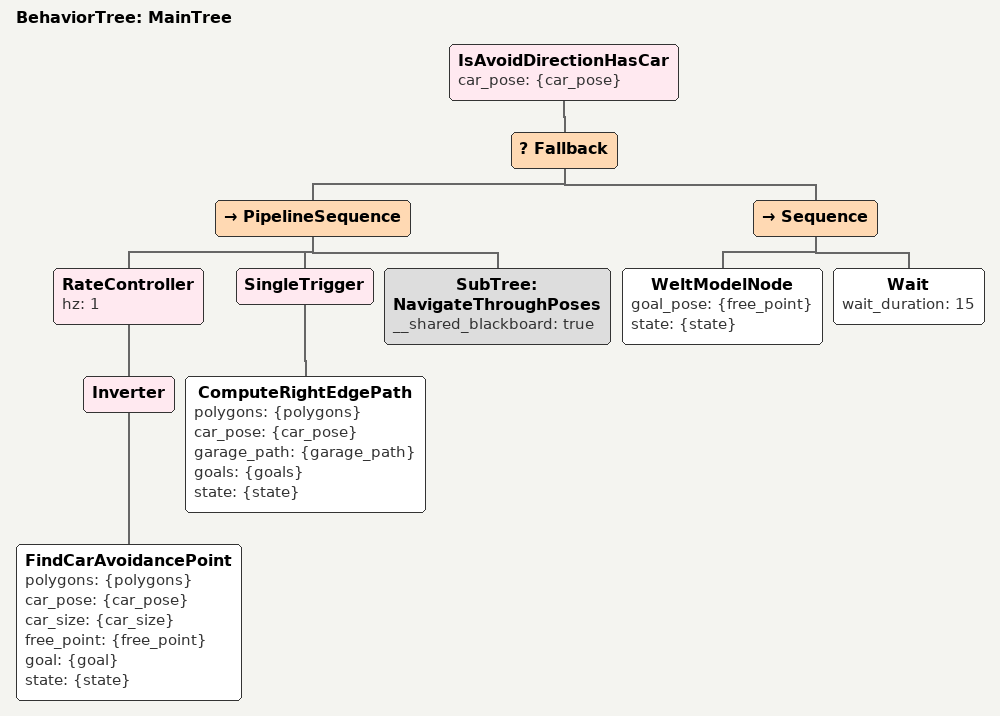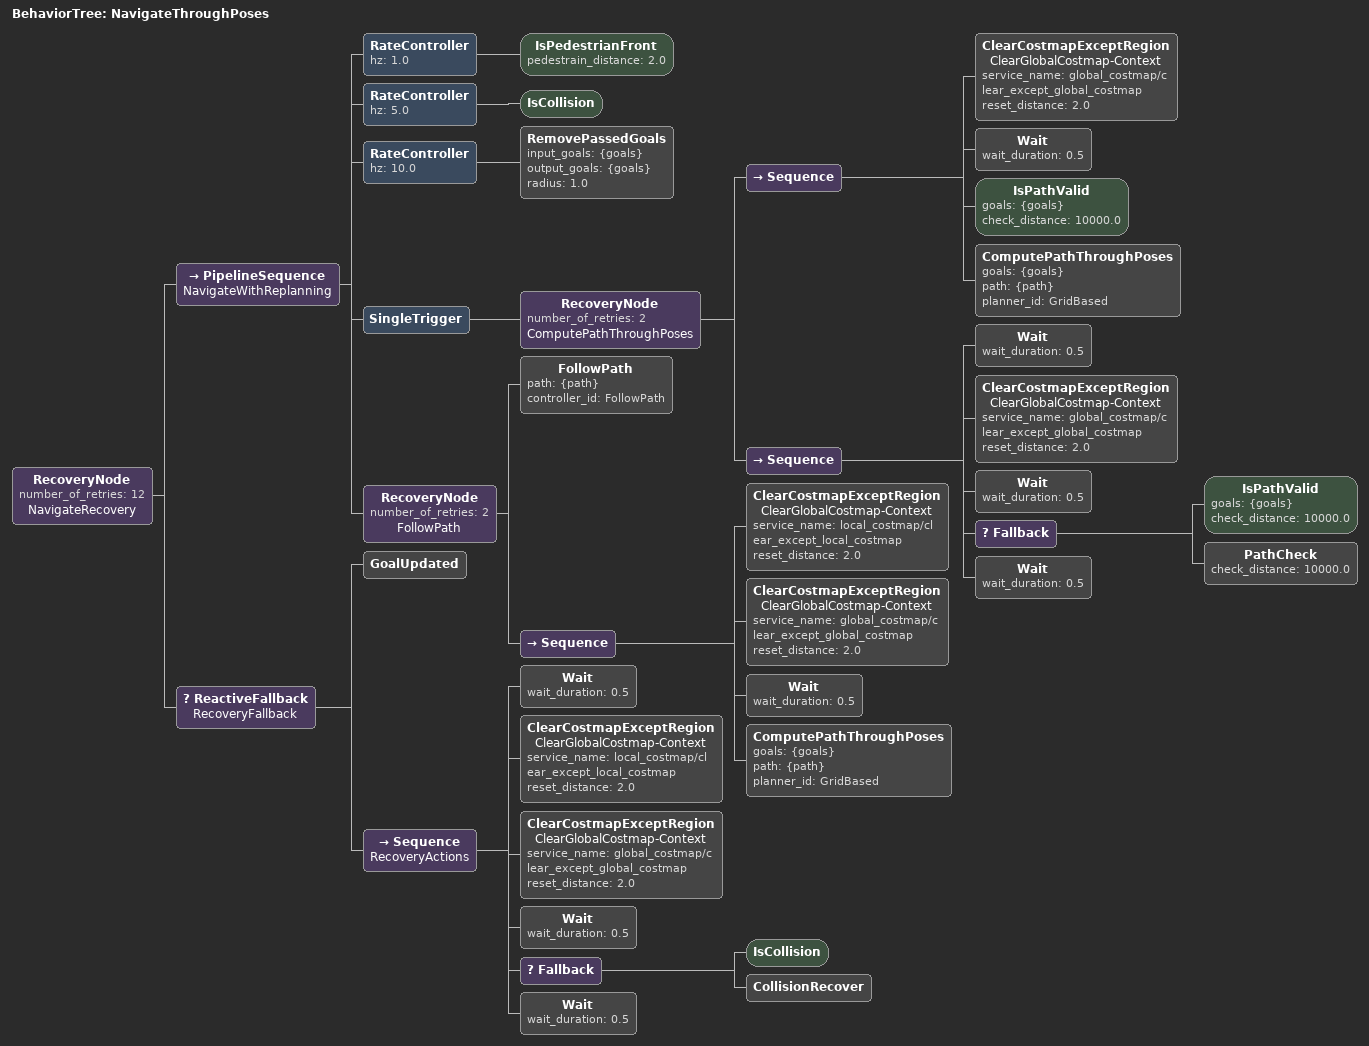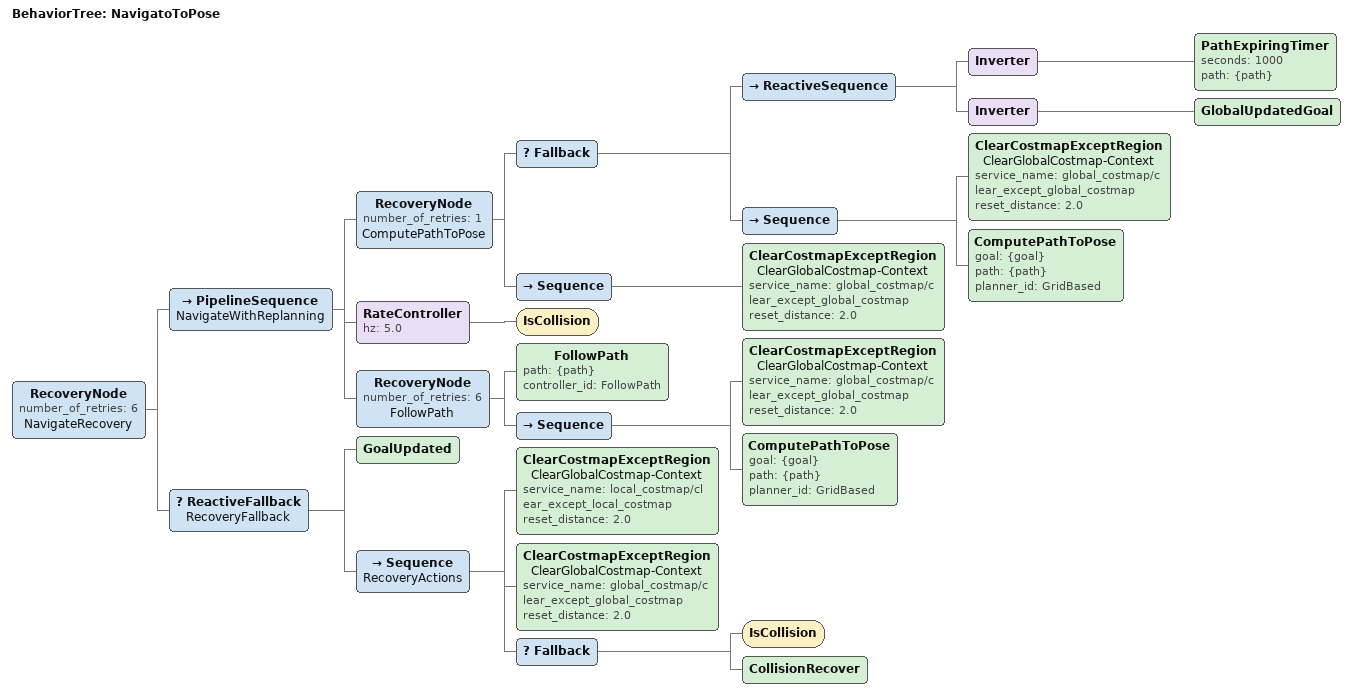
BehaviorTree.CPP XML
<root main_tree_to_execute="MainTree">
  <BehaviorTree ID="MainTree">
    <IsAvoidDirectionHasCar car_pose="{car_pose}">
        <Fallback>
            <PipelineSequence>
                <RateController hz="1">
                <Inverter>
                    <FindCarAvoidancePoint polygons="{polygons}" car_pose="{car_pose}" car_size="{car_size}" free_point="{free_point}" goal="{goal}" state="{state}" />
                </Inverter>
                </RateController>
                <SingleTrigger>
                <ComputeRightEdgePath polygons="{polygons}" car_pose="{car_pose}" garage_path="{garage_path}" goals="{goals}" state="{state}" />
                </SingleTrigger>
                <SubTree ID="NavigateThroughPoses" __shared_blackboard="true" />
            </PipelineSequence>

            <Sequence>
                <WeltModelNode goal_pose="{free_point}" state="{state}" />
                <Wait wait_duration="15" />
            </Sequence>

        </Fallback>
    </IsAvoidDirectionHasCar>

  </BehaviorTree>

  <BehaviorTree ID="NavigateThroughPoses">
    <RecoveryNode number_of_retries="12" name="NavigateRecovery">
      <PipelineSequence name="NavigateWithReplanning">
        <RateController hz="1.0">
          <IsPedestrianFront pedestrain_distance = "2.0"/>
        </RateController>
        <RateController hz="5.0">
          <IsCollision/>
        </RateController>
        <RateController hz="10.0">
          <RemovePassedGoals input_goals="{goals}" output_goals="{goals}" radius="1.0"/>
        </RateController>
        <SingleTrigger>
          <RecoveryNode number_of_retries="2" name="ComputePathThroughPoses">
            <Sequence>
              <ClearCostmapExceptRegion name="ClearGlobalCostmap-Context" service_name="global_costmap/clear_except_global_costmap" reset_distance="2.0"/>
              <Wait wait_duration="0.5"/>
              <IsPathValid goals="{goals}" check_distance="10000.0"/>
              <ComputePathThroughPoses goals="{goals}" path="{path}" planner_id="GridBased"/>
            </Sequence>
            <Sequence>
              <Wait wait_duration="0.5"/>
              <ClearCostmapExceptRegion name="ClearGlobalCostmap-Context" service_name="global_costmap/clear_except_global_costmap" reset_distance="2.0"/>
              <Wait wait_duration="0.5"/>
              <Fallback>
                <IsPathValid goals="{goals}" check_distance="10000.0"/>
                <PathCheck check_distance="10000.0"/>
              </Fallback>
              <Wait wait_duration="0.5"/>
            </Sequence>
          </RecoveryNode>
        </SingleTrigger>
        <RecoveryNode number_of_retries="2" name="FollowPath">
          <FollowPath path="{path}" controller_id="FollowPath"/>
          <Sequence>
            <ClearCostmapExceptRegion name="ClearGlobalCostmap-Context" service_name="local_costmap/clear_except_local_costmap" reset_distance="2.0"/>
            <ClearCostmapExceptRegion name="ClearGlobalCostmap-Context" service_name="global_costmap/clear_except_global_costmap" reset_distance="2.0"/>
            <Wait wait_duration="0.5"/>
            <ComputePathThroughPoses goals="{goals}" path="{path}" planner_id="GridBased"/>
          </Sequence>
        </RecoveryNode>
      </PipelineSequence>
      <ReactiveFallback name="RecoveryFallback">
        <GoalUpdated/>
        <Sequence name="RecoveryActions">
          <Wait wait_duration="0.5"/>
          <ClearCostmapExceptRegion name="ClearGlobalCostmap-Context" service_name="local_costmap/clear_except_local_costmap" reset_distance="2.0"/>
          <ClearCostmapExceptRegion name="ClearGlobalCostmap-Context" service_name="global_costmap/clear_except_global_costmap" reset_distance="2.0"/>
          <Wait wait_duration="0.5"/>
          <Fallback>
            <IsCollision/>
            <CollisionRecover/>
          </Fallback>
          <Wait wait_duration="0.5"/>
        </Sequence>
      </ReactiveFallback>
    </RecoveryNode>
  </BehaviorTree>

  <BehaviorTree ID="NavigatoToPose">
    <RecoveryNode number_of_retries="6" name="NavigateRecovery">
      <PipelineSequence name="NavigateWithReplanning">
        <RecoveryNode number_of_retries="1" name="ComputePathToPose">
            <Fallback>
              <ReactiveSequence>
                <Inverter>
                  <PathExpiringTimer seconds="1000" path="{path}"/>
                </Inverter>
                <Inverter>
                  <GlobalUpdatedGoal/>
                </Inverter>
              </ReactiveSequence>
              <Sequence>
                 <ClearCostmapExceptRegion name="ClearGlobalCostmap-Context" service_name="global_costmap/clear_except_global_costmap" reset_distance="2.0"/>
                 <ComputePathToPose goal="{goal}" path="{path}" planner_id="GridBased"/>
              </Sequence>
            </Fallback>
            <Sequence>
              <ClearCostmapExceptRegion name="ClearGlobalCostmap-Context" service_name="global_costmap/clear_except_global_costmap" reset_distance="2.0"/>
            </Sequence>
          </RecoveryNode>
        <RateController hz="5.0">
          <IsCollision/>
        </RateController>
        <RecoveryNode number_of_retries="6" name="FollowPath">
          <FollowPath path="{path}" controller_id="FollowPath"/>
          <Sequence>
            <ClearCostmapExceptRegion name="ClearGlobalCostmap-Context" service_name="global_costmap/clear_except_global_costmap" reset_distance="2.0"/>
            <ComputePathToPose goal="{goal}" path="{path}" planner_id="GridBased"/>
          </Sequence>
        </RecoveryNode>
      </PipelineSequence>
      <ReactiveFallback name="RecoveryFallback">
        <GoalUpdated/>
        <Sequence name="RecoveryActions">
          <ClearCostmapExceptRegion name="ClearGlobalCostmap-Context" service_name="local_costmap/clear_except_local_costmap" reset_distance="2.0"/>
          <ClearCostmapExceptRegion name="ClearGlobalCostmap-Context" service_name="global_costmap/clear_except_global_costmap" reset_distance="2.0"/>
          <Fallback>
            <IsCollision/>
            <CollisionRecover/>
          </Fallback>
        </Sequence>
      </ReactiveFallback>
    </RecoveryNode>
  </BehaviorTree>

</root>
